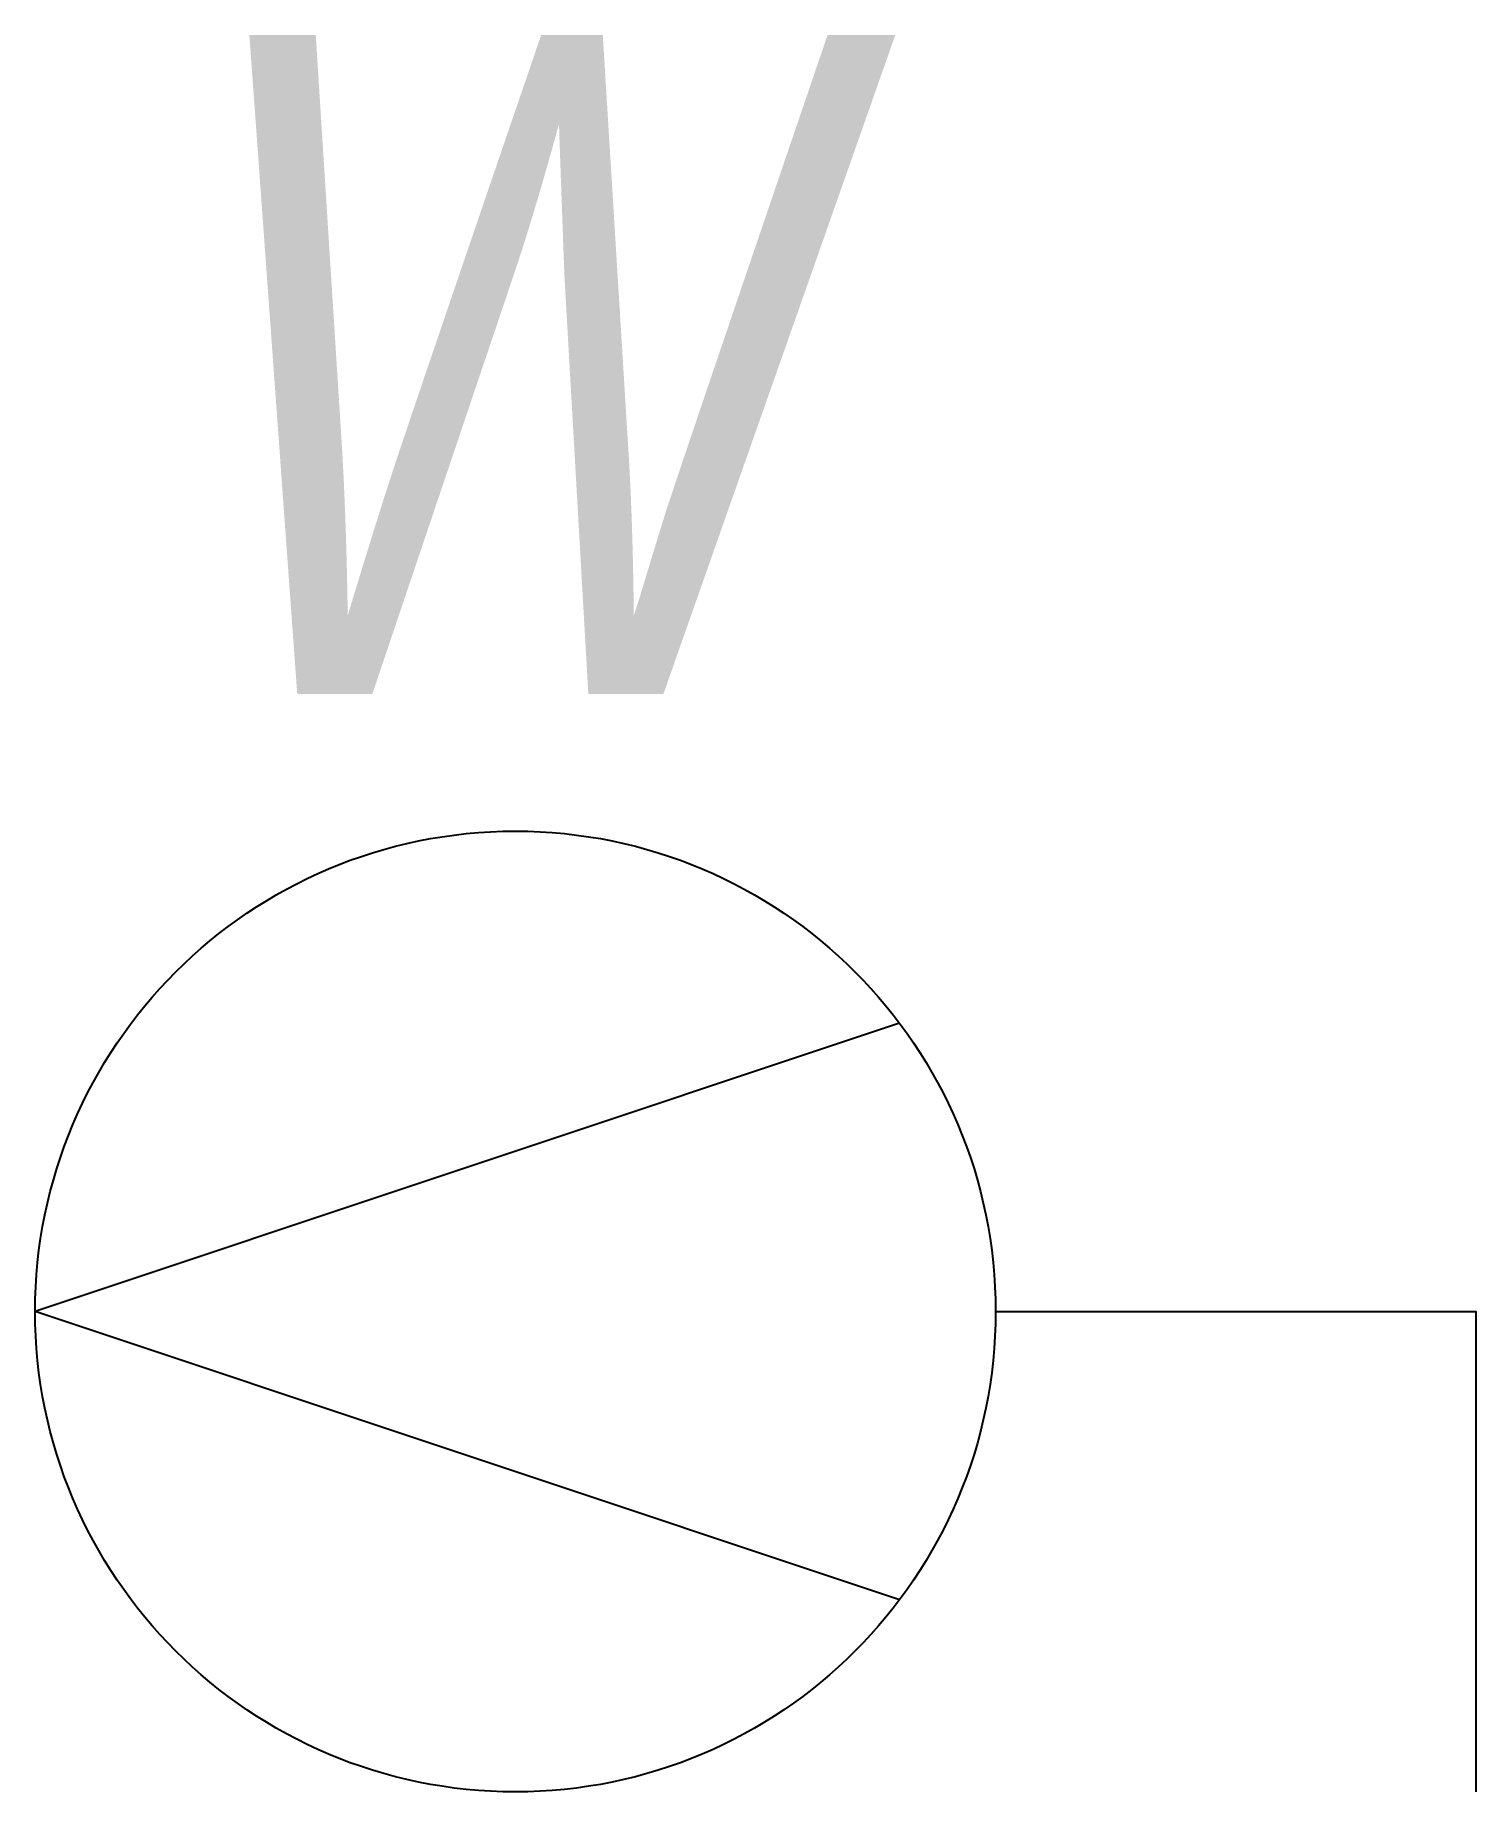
# Model space of a CAD drawing. Extents: x -1.75 to 3.5, y -1.75 to 4.65.
import ezdxf
from ezdxf.enums import TextEntityAlignment as Align

# ---------------------------------------------------------------- set-up
doc = ezdxf.new("R2010")
doc.units = 0
doc.header["$LTSCALE"] = 0.01
doc.header["$MEASUREMENT"] = 0
doc.layers.get('0').update_dxf_attribs({"lineweight": 20})
doc.styles.add('COA_Proposed', font='ariali.ttf', dxfattribs={"height": 2.4})

msp = doc.modelspace()

# ---------------------------------------------------------------- linework, layer by layer
at = {"color": 0, "linetype": 'ByBlock', "lineweight": -2, "flags": 128}
for points in [[(1.4, 1.05), (-1.75, 0)], [(1.4, -1.05), (-1.75, 0)], [(1.75, 0), (3.5, 0), (3.5, -1.75)]]:
    msp.add_lwpolyline(points, dxfattribs=at)
at = {"color": 0, "linetype": 'ByBlock', "lineweight": -2}
msp.add_circle((0, 0), 1.75, dxfattribs=at)

# ---------------------------------------------------------------- texts
at = {"color": 0, "linetype": 'ByBlock', "lineweight": -2, "style": 'COA_Proposed', "width": 0.75}
msp.add_text('W', height=2.4, dxfattribs=at).set_placement((0, 2.25), align=Align.CENTER)

doc.saveas('drawing.dxf')
